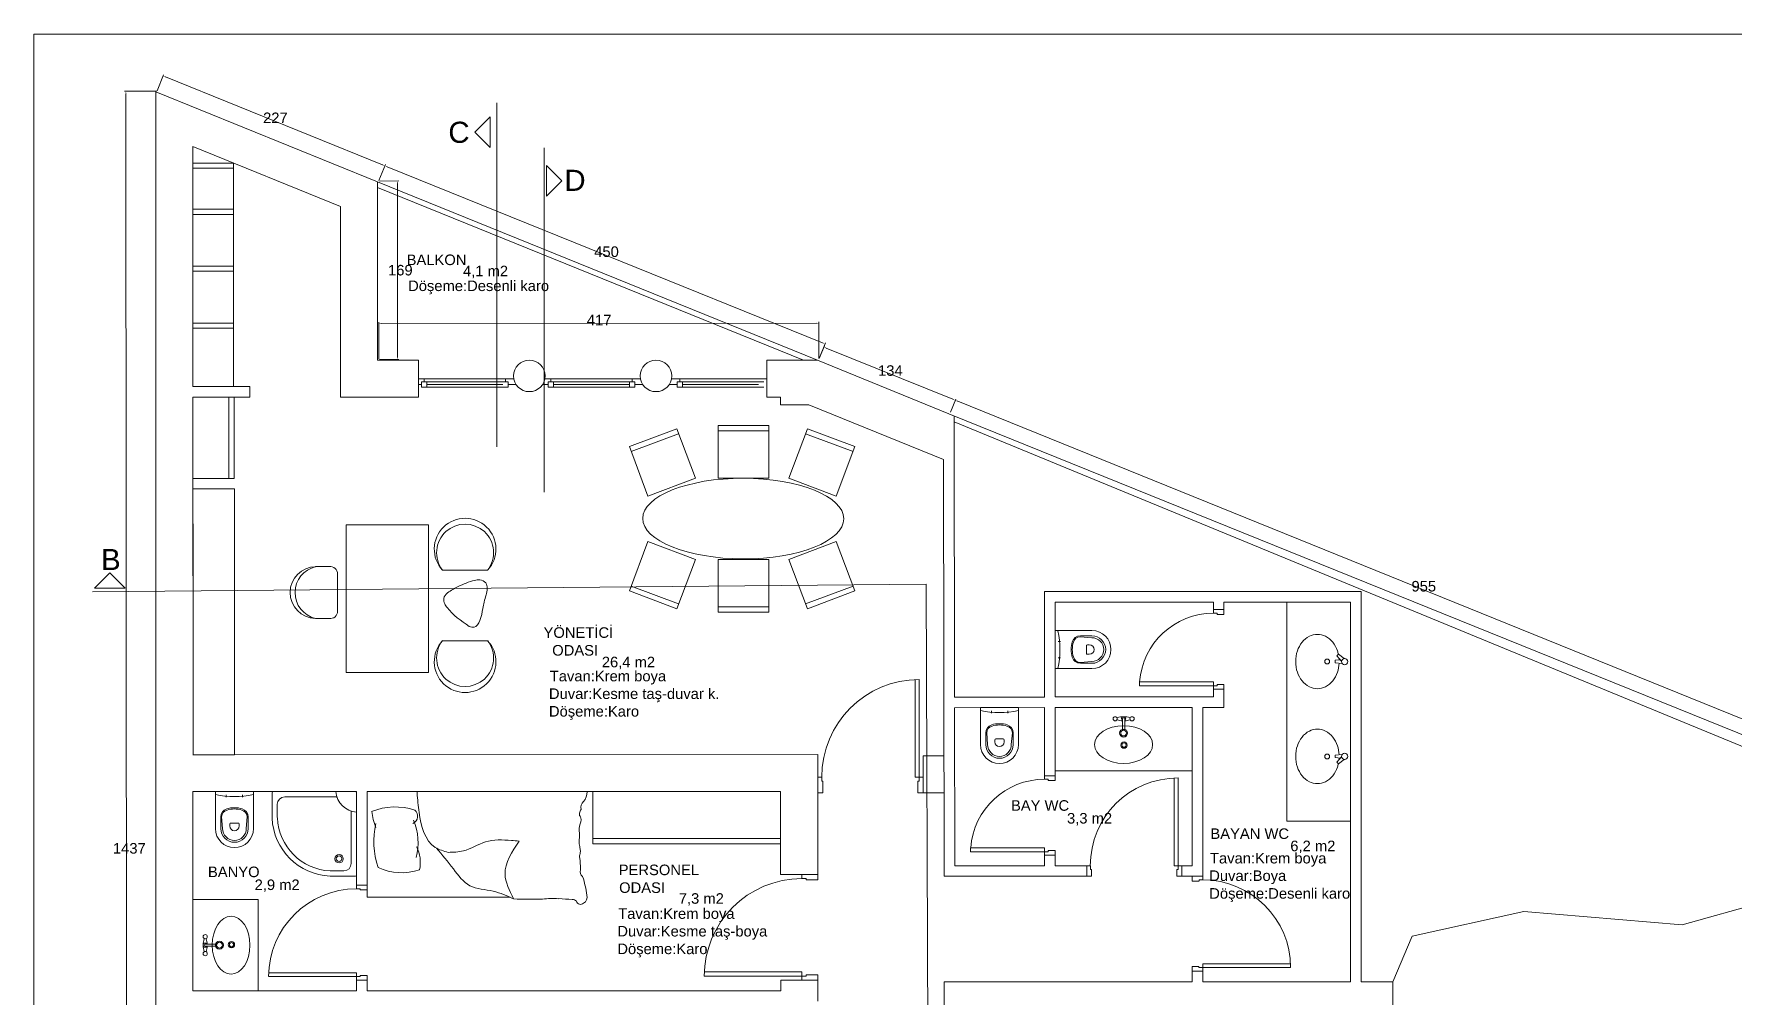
# Model space of a CAD drawing. Header units: inches. Extents: x 3473 to 6569, y -2621 to 2096.
# Drawn here: x 3473 to 5083, y 1185 to 2096 of the extents above; entities that cross this region are included whole.
import ezdxf

# ---------------------------------------------------------------- set-up
doc = ezdxf.new("R2010")
doc.units = ezdxf.units.IN
doc.header["$MEASUREMENT"] = 0
doc.styles.add('Annotative', font='arial.ttf')

msp = doc.modelspace()

# ---------------------------------------------------------------- linework, layer by layer
at = {"color": 7, "lineweight": 0}
for p, q in [((3473.5, 2096), (6560.7, 2096)), ((3473.5, 28.1), (3473.5, 2096)), ((3590.3, 2042.3), (3596.3, 2057.4)), ((3598.2, 2055.3), (3803.6, 1972.1)), ((3589.4, 2041.8), (3559.4, 2041.7)), ((3561.6, 607.7), (3560.6, 2039.2)), ((3589, 2041.3), (3589, 1939.4)), ((3799, 1956.1), (3589, 2041.3)), ((3912.1, 1704.9), (3912.1, 2030.9)), ((3891.2, 2003), (3905.7, 2017.5)), ((3905.7, 2017.5), (3905.7, 1988.5)), ((3905.7, 1988.5), (3891.2, 2003)), ((3624, 1939.4), (3624, 1989.4)), ((3624, 1989.4), (3764, 1932.5)), ((3624, 1989.4), (3764, 1932.5)), ((3956.8, 1662.1), (3956.8, 1988.2)), ((3662.4, 1973.8), (3624, 1973.8)), ((3662.4, 1968.8), (3624, 1968.8)), ((3662.4, 1762), (3662.4, 1973.8)), ((3800.3, 1957.3), (3806.4, 1972.3)), ((3800.3, 1957.3), (3806.4, 1972.3)), ((3808.2, 1970.3), (4220.6, 1803.4)), ((3959.1, 1971.5), (3959.1, 1942.5)), ((3973.6, 1957), (3959.1, 1971.5)), ((3799, 1787), (3799, 1956.1)), ((3799, 1956.1), (4215.8, 1787)), ((3799, 1950.7), (4202.5, 1787)), ((3800.7, 1956.7), (3819, 1956.8)), ((3817.9, 1790.2), (3817.7, 1954.3)), ((3959.1, 1942.5), (3973.6, 1957)), ((3589, 1889.4), (3589, 1939.4)), ((3624, 1889.4), (3624, 1939.4)), ((3764, 1786.4), (3764, 1932.5)), ((3624.1, 1930.1), (3662.4, 1930.1)), ((3624.1, 1925.1), (3662.4, 1925.1)), ((3589, 1889.4), (3589, 1329.3)), ((3624.1, 1762), (3624, 1889.4)), ((3624.1, 1876.2), (3662.4, 1876.2)), ((3624.1, 1871.2), (3662.4, 1871.2)), ((3624.1, 1822.2), (3662.4, 1822.2)), ((3764, 1827.2), (3764, 1752)), ((3800.2, 1788.3), (3800.2, 1823)), ((3802.7, 1821.7), (4214.5, 1822)), ((4217, 1788.5), (4217, 1823.2)), ((3624.1, 1817.2), (3662.4, 1817.2)), ((4217.3, 1788.5), (4223.4, 1803.6)), ((3837.6, 1787), (3799, 1787)), ((3800.8, 1787.7), (3819.1, 1787.7)), ((3837.6, 1752), (3837.6, 1787)), ((4215.8, 1787), (4167.8, 1787)), ((4167.8, 1752), (4167.8, 1787)), ((4215.8, 1787), (4340.2, 1736.1)), ((4217.3, 1788.5), (4222.2, 1800.6)), ((4224, 1798.5), (4343.9, 1750)), ((3678.1, 1762), (3624.1, 1762)), ((3678.1, 1752), (3678.1, 1762)), ((3927.8, 1769.5), (3837.6, 1769.5)), ((3840.6, 1764), (3837.6, 1764)), ((3922.6, 1766.5), (3840.6, 1766.5)), ((3840.6, 1766.5), (3840.6, 1761.5)), ((3922.6, 1761.5), (3840.6, 1761.5)), ((3843.1, 1766.5), (3843.1, 1769.5)), ((3845.6, 1766.5), (3845.6, 1761.5)), ((3917.6, 1764.1), (3845.6, 1764.1)), ((3920.1, 1766.5), (3920.1, 1769.5)), ((3922.6, 1766.5), (3922.6, 1761.5)), ((3922.6, 1764), (3930.2, 1764)), ((3960.6, 1764), (3955.2, 1764)), ((4047.8, 1769.5), (3957.3, 1769.5)), ((4042.6, 1766.5), (3960.6, 1766.5)), ((3960.6, 1766.5), (3960.6, 1761.5)), ((4042.6, 1761.5), (3960.6, 1761.5)), ((3963.1, 1766.5), (3963.1, 1769.5)), ((3965.6, 1766.5), (3965.6, 1761.5)), ((4037.6, 1764.1), (3965.6, 1764.1)), ((4037.6, 1766.5), (4037.6, 1761.5)), ((4040.1, 1766.5), (4040.1, 1769.5)), ((4042.6, 1766.5), (4042.6, 1761.5)), ((4042.6, 1764), (4050.2, 1764)), ((4082.8, 1764), (4075.2, 1764)), ((4167.8, 1769.5), (4077.6, 1769.5)), ((4164.8, 1766.5), (4082.8, 1766.5)), ((4082.8, 1766.5), (4082.8, 1761.5)), ((4164.8, 1761.5), (4082.8, 1761.5)), ((4085.3, 1766.5), (4085.3, 1769.5)), ((4087.8, 1766.5), (4087.8, 1761.5)), ((4159.8, 1764.1), (4087.8, 1764.1)), ((3624.1, 1675), (3624.1, 1752)), ((3624.1, 1752), (3663.1, 1752)), ((3624.3, 1413.3), (3624.1, 1752)), ((3678.1, 1752), (3624.1, 1752)), ((3658.1, 1752), (3658.1, 1675)), ((3663.1, 1752), (3663.1, 1675)), ((3764, 1752), (3837.6, 1752)), ((4167.8, 1752), (4180.8, 1752)), ((4180.8, 1752), (4180.8, 1744.7)), ((4180.8, 1752), (4180.8, 1744.7)), ((4180.8, 1744.7), (4207.4, 1744.7)), ((4180.8, 1744.7), (4207.4, 1744.7)), ((4207.4, 1744.7), (4335.2, 1692.8)), ((4341.6, 1737.7), (4346.7, 1750.2)), ((4341.6, 1737.7), (4346.7, 1750.2)), ((4348.5, 1748.1), (5229.2, 1391.6)), ((4121.5, 1725.2), (4169.5, 1725.2)), ((4121.5, 1725.2), (4121.5, 1675.2)), ((4169.5, 1675.2), (4169.5, 1725.2)), ((6447.6, 884.2), (4340.2, 1736.1)), ((4345.5, 1467.8), (4345.2, 1734.1)), ((6427.7, 870.7), (4345.2, 1728.6)), ((4037.5, 1705.2), (4082.5, 1722)), ((4039.3, 1700.5), (4084.2, 1717.3)), ((4100, 1675.2), (4082.5, 1722)), ((4121.5, 1720.2), (4169.5, 1720.2)), ((4188.6, 1675.2), (4206.2, 1722)), ((4249.4, 1700.5), (4204.4, 1717.3)), ((4251.1, 1705.2), (4206.2, 1722)), ((4037.5, 1705.2), (4055.1, 1658.3)), ((4251.1, 1705.2), (4233.5, 1658.3)), ((4335.7, 1298.1), (4335.2, 1692.8)), ((3663.1, 1675), (3624.1, 1675)), ((3663.1, 1675), (3624.3, 1675)), ((4055.1, 1658.3), (4100, 1675.2)), ((4121.5, 1675.2), (4169.5, 1675.2)), ((4233.5, 1658.3), (4188.6, 1675.2)), ((3663.3, 1665), (3624.1, 1665)), ((3663.3, 1665), (3663.3, 1413.3)), ((3624.3, 1632), (3624.3, 1413.3)), ((3769.3, 1631.1), (3847.2, 1631.1)), ((3769.3, 1491.2), (3769.3, 1631.1)), ((3847.2, 1631.1), (3847.2, 1491.2)), ((4037.5, 1568.4), (4055.1, 1615.2)), ((4055.1, 1615.2), (4100, 1598.3)), ((4233.5, 1615.2), (4188.6, 1598.3)), ((4251.1, 1568.4), (4233.5, 1615.2)), ((4100, 1598.3), (4082.5, 1551.5)), ((4121.5, 1548.3), (4121.5, 1598.3)), ((4121.5, 1598.3), (4169.5, 1598.3)), ((4169.5, 1598.3), (4169.5, 1548.3)), ((4188.6, 1598.3), (4206.2, 1551.5)), ((3530.9, 1571), (3545.4, 1585.5)), ((3545.4, 1585.5), (3559.9, 1571)), ((3753.1, 1591.5), (3740.3, 1591.5)), ((3761.1, 1549.2), (3761.1, 1584.5)), ((3860.6, 1588.2), (3903.2, 1588.2)), ((4318.5, 1574.8), (3529, 1567.7)), ((3559.9, 1571), (3530.9, 1571)), ((4037.5, 1568.4), (4082.5, 1551.5)), ((4039.3, 1573), (4084.2, 1556.2)), ((4249.4, 1573), (4204.4, 1556.2)), ((4251.1, 1568.4), (4206.2, 1551.5)), ((4321.6, 798.5), (4318.5, 1574.8)), ((4430.7, 1467.8), (4430.7, 1567.8)), ((4430.7, 1467.8), (4430.7, 1567.8)), ((4430.7, 1567.8), (4730.7, 1567.8)), ((4730.7, 1567.8), (4730.7, 1198.1)), ((4121.5, 1553.3), (4169.5, 1553.3)), ((4121.5, 1548.3), (4169.5, 1548.3)), ((4440.7, 1468), (4440.7, 1557.8)), ((4440.7, 1557.8), (4590.7, 1557.8)), ((4590.7, 1557.8), (4590.7, 1550.7)), ((4590.7, 1550.7), (4590.7, 1547.3)), ((4600.7, 1550.7), (4590.7, 1550.7)), ((4590.7, 1547.3), (4594.3, 1547.3)), ((4594.3, 1547.3), (4594.3, 1546.2)), ((4594.3, 1546.2), (4600.7, 1546.2)), ((4600.7, 1557.8), (4720.7, 1557.8)), ((4600.7, 1557.8), (4600.7, 1550.7)), ((4600.7, 1546.2), (4600.7, 1550.7)), ((4660.3, 1557.8), (4660.3, 1350.5)), ((4720.7, 1557.8), (4660.3, 1557.8)), ((4720.7, 1557.8), (4720.7, 1198.1)), ((4720.7, 1350.5), (4720.7, 1557.8)), ((3753.1, 1542.3), (3740.1, 1542.4)), ((4440.7, 1512.9), (4440.7, 1530.9)), ((4440.7, 1530.9), (4475.7, 1530.9)), ((3860.6, 1521.3), (3903.2, 1521.3)), ((4443.6, 1520.6), (4446, 1520.6)), ((4464.6, 1525.1), (4475.7, 1524.1)), ((4464.7, 1525.9), (4475.7, 1525.9)), ((4470.4, 1509.4), (4470.4, 1516.4)), ((4473.2, 1517.4), (4471.4, 1517.4)), ((4440.7, 1512.9), (4440.7, 1494.9)), ((4443.6, 1505.1), (4446, 1505.1)), ((4464.6, 1500.7), (4475.7, 1501.7)), ((4464.7, 1499.9), (4475.7, 1499.9)), ((4473.2, 1508.4), (4471.4, 1508.4)), ((4706.1, 1502.7), (4711.1, 1503.1)), ((4706.1, 1502.7), (4706.1, 1500.4)), ((4706.1, 1500.4), (4712.6, 1499.8)), ((4709.4, 1508.6), (4707.8, 1507)), ((4707.8, 1507), (4712.1, 1502)), ((4709.4, 1508.6), (4714.6, 1504.5)), ((3847.2, 1491.2), (3769.3, 1491.2)), ((4308.1, 1392.1), (4308.1, 1484.5)), ((4312.1, 1484.5), (4312.1, 1392.1)), ((4440.7, 1494.9), (4475.7, 1494.9)), ((4520.7, 1478.7), (4520.7, 1482.3)), ((4520.7, 1482.3), (4590.7, 1482.3)), ((4590.7, 1482.3), (4590.7, 1478.7)), ((4430.7, 1467.9), (4345.5, 1467.8)), ((4345.5, 1467.8), (4430.7, 1467.8)), ((4590.7, 1468.1), (4440.7, 1468)), ((4590.7, 1478.7), (4520.7, 1478.7)), ((4590.7, 1475.3), (4590.7, 1478.7)), ((4590.7, 1478.7), (4594.3, 1478.7)), ((4590.7, 1475.3), (4600.7, 1475.3)), ((4590.7, 1475.3), (4590.7, 1468.1)), ((4594.3, 1478.7), (4594.3, 1479.8)), ((4594.3, 1479.8), (4600.7, 1479.8)), ((4600.7, 1479.8), (4600.7, 1475.3)), ((4600.7, 1458.1), (4600.7, 1475.3)), ((4430.7, 1458), (4345.5, 1457.8)), ((4345.7, 1307.9), (4345.5, 1457.8)), ((4370.1, 1457.9), (4370.1, 1422.9)), ((4388.1, 1457.9), (4370.1, 1457.9)), ((4380.4, 1455), (4380.4, 1452.7)), ((4388.1, 1457.9), (4406.1, 1457.9)), ((4395.9, 1455), (4395.9, 1452.7)), ((4406.1, 1457.9), (4406.1, 1422.9)), ((4430.7, 1393.4), (4430.7, 1458)), ((4570.7, 1458.1), (4440.7, 1458)), ((4440.7, 1393.4), (4440.7, 1458)), ((4570.7, 1458), (4440.7, 1458)), ((4440.7, 1398), (4440.7, 1458)), ((4570.7, 1308.1), (4570.7, 1458.1)), ((4570.7, 1398), (4570.7, 1458)), ((4580.7, 1294.7), (4580.7, 1458.1)), ((4580.7, 1458.1), (4600.7, 1458.1)), ((4375.1, 1433.9), (4375.1, 1422.9)), ((4376, 1434), (4376.9, 1422.9)), ((4400.3, 1434), (4399.3, 1422.9)), ((4401.1, 1433.9), (4401.1, 1422.9)), ((4504.7, 1437.7), (4504.7, 1447.3)), ((4506.7, 1447.3), (4506.7, 1437.7)), ((4383.6, 1425.5), (4383.6, 1427.2)), ((4384.6, 1428.2), (4391.6, 1428.2)), ((4392.6, 1425.5), (4392.6, 1427.2)), ((4215.9, 1413.6), (3624, 1413.3)), ((3624.3, 1413.3), (3663.3, 1413.3)), ((4215.9, 1299.7), (4215.9, 1413.6)), ((4315.9, 1377.1), (4315.9, 1412.1)), ((4315.9, 1412.1), (4335.4, 1412.1)), ((4706.1, 1412.8), (4712.6, 1413.5)), ((4706.1, 1410.6), (4706.1, 1412.8)), ((4706.1, 1410.6), (4711.1, 1410.1)), ((4707.8, 1406.2), (4712.1, 1411.3)), ((4709.4, 1404.6), (4707.8, 1406.2)), ((4709.4, 1404.6), (4714.6, 1408.8)), ((4219.7, 1392.1), (4215.9, 1392.1)), ((4219.7, 1388.1), (4219.7, 1392.1)), ((4220.9, 1388.1), (4219.7, 1388.1)), ((4220.9, 1377.1), (4220.9, 1388.1)), ((4312.1, 1392.1), (4308.1, 1392.1)), ((4312.1, 1388.1), (4310.9, 1388.1)), ((4310.9, 1388.1), (4310.9, 1377.1)), ((4315.9, 1392.1), (4312.1, 1392.1)), ((4312.1, 1392.1), (4312.1, 1388.1)), ((4430.7, 1393.4), (4430.7, 1390)), ((4430.7, 1393.4), (4440.7, 1393.4)), ((4430.7, 1390), (4434.3, 1390)), ((4434.3, 1390), (4434.3, 1388.9)), ((4434.3, 1388.9), (4440.7, 1388.9)), ((4570.7, 1398), (4440.7, 1398)), ((4440.7, 1388.9), (4440.7, 1393.4)), ((4553.7, 1308.1), (4553.7, 1391.3)), ((4557.3, 1391.3), (4557.3, 1308.1)), ((3624, 1378.3), (3779, 1378.3)), ((3624, 1378.3), (3624, 1189.7)), ((3645.4, 1378.3), (3645.4, 1343.3)), ((3663.4, 1378.3), (3645.4, 1378.3)), ((3655.6, 1375.4), (3655.6, 1373)), ((3663.4, 1378.3), (3681.4, 1378.3)), ((3671.1, 1375.4), (3671.1, 1373)), ((3681.4, 1378.3), (3681.4, 1343.3)), ((3699, 1377.3), (3699, 1356.3)), ((3757, 1378.3), (3700, 1378.3)), ((3757, 1373.3), (3711, 1373.3)), ((3778, 1378.3), (3757, 1378.3)), ((3759.8, 1373.3), (3757, 1373.3)), ((3779, 1378.3), (3779, 1289.7)), ((3779, 1356.3), (3779, 1377.3)), ((3789, 1378.3), (4180.8, 1378.3)), ((3789, 1378.3), (3789, 1289.7)), ((3789, 1378.3), (3789, 1278.3)), ((3989, 1378.3), (3789, 1378.3)), ((4003, 1378.3), (4003, 1329)), ((4180.8, 1378.3), (4180.8, 1299.7)), ((4215.9, 1377.1), (4220.9, 1377.1)), ((4310.9, 1377.1), (4315.9, 1377.1)), ((4315.9, 1377.1), (4335.4, 1377.1)), ((3650.4, 1354.3), (3650.4, 1343.3)), ((3651.2, 1354.4), (3652.2, 1343.3)), ((3675.5, 1354.4), (3674.6, 1343.3)), ((3676.4, 1354.3), (3676.4, 1343.3)), ((3699, 1356.6), (3699, 1353.6)), ((3704, 1366.3), (3704, 1356.3)), ((3704, 1356.6), (3704, 1353.7)), ((3774, 1356.3), (3774, 1359.1)), ((3774, 1310.3), (3774, 1356.3)), ((3779, 1299.3), (3779, 1356.3)), ((3658.9, 1345.8), (3658.9, 1347.6)), ((3659.9, 1348.6), (3666.9, 1348.6)), ((3667.9, 1345.8), (3667.9, 1347.6)), ((4660.3, 1350.5), (4720.7, 1350.5)), ((3589, 1279.3), (3589, 1329.3)), ((4003, 1334), (4180.8, 1334)), ((4003, 1329), (4180.8, 1329)), ((4360.7, 1321.4), (4360.7, 1325)), ((4360.7, 1325), (4430.7, 1325)), ((4430.7, 1321.4), (4360.7, 1321.4)), ((4430.7, 1308), (4430.7, 1325)), ((4430.7, 1325), (4430.7, 1321.4)), ((4430.7, 1318), (4430.7, 1321.4)), ((4430.7, 1321.4), (4434.3, 1321.4)), ((4434.3, 1321.4), (4434.3, 1322.5)), ((4434.3, 1322.5), (4440.7, 1322.5)), ((4440.7, 1322.5), (4440.7, 1318)), ((4430.7, 1308), (4345.7, 1307.9)), ((4430.7, 1308), (4430.7, 1318)), ((4430.7, 1318), (4440.7, 1318)), ((4440.7, 1308), (4440.7, 1318)), ((4474.2, 1308), (4440.7, 1308)), ((4470.7, 1298.1), (4470.7, 1308)), ((4474.2, 1304.6), (4474.2, 1308.1)), ((4475.2, 1304.6), (4474.2, 1304.6)), ((4475.2, 1298.1), (4475.2, 1304.5)), ((4553.7, 1308.1), (4557.3, 1308.1)), ((4557.3, 1304.5), (4556.2, 1304.5)), ((4556.2, 1304.5), (4556.2, 1298.1)), ((4570.7, 1308.1), (4557.3, 1308.1)), ((4557.3, 1308.1), (4557.3, 1304.5)), ((4560.7, 1308.1), (4560.7, 1298.1)), ((4560.7, 1308.1), (4560.7, 1298.1)), ((3754, 1298.3), (3757, 1298.3)), ((3754.1, 1303.3), (3757, 1303.3)), ((3757, 1303.3), (3767, 1303.3)), ((3757, 1298.3), (3778, 1298.3)), ((3779, 1289.7), (3789, 1289.7)), ((3779, 1289.7), (3779, 1286.3)), ((3789, 1289.7), (3779, 1289.7)), ((3789, 1285.2), (3789, 1289.7)), ((3789, 1289.7), (3789, 1285.2)), ((4180.8, 1299.7), (4215.9, 1299.7)), ((4200.9, 1295.9), (4200.9, 1299.7)), ((4204.9, 1295.9), (4200.9, 1295.9)), ((4204.9, 1294.7), (4204.9, 1295.9)), ((4215.9, 1294.7), (4204.9, 1294.7)), ((4215.9, 1299.7), (4215.9, 1294.7)), ((4335.7, 1298.1), (4475.2, 1298.1)), ((4470.7, 1298.1), (4475.2, 1298.1)), ((4556.2, 1298.1), (4570.7, 1298.1)), ((4556.2, 1298.1), (4560.7, 1298.1)), ((4570.7, 1293.6), (4570.7, 1298.1)), ((4570.7, 1298.1), (4570.7, 1293.6)), ((4570.7, 1298.1), (4580.7, 1298.1)), ((4570.7, 1293.6), (4577.1, 1293.6)), ((4577.2, 1293.6), (4577.2, 1294.7)), ((4577.2, 1294.7), (4580.7, 1294.7)), ((4580.7, 1298.1), (4580.7, 1294.7)), ((3589, 1279.3), (3589, 849.7)), ((3624, 1276.1), (3624, 1189.7)), ((3685.8, 1276.1), (3624, 1276.1)), ((3685.8, 1276.1), (3685.8, 1189.7)), ((3782.6, 1286.3), (3779, 1286.3)), ((3782.6, 1285.2), (3782.6, 1286.3)), ((3789, 1285.2), (3782.6, 1285.2)), ((3789, 1278.3), (3924.5, 1278.3)), ((5034.7, 1252.2), (5111.5, 1273.7)), ((4779.1, 1241.4), (4884.9, 1264.9)), ((4884.9, 1264.9), (5034.7, 1252.2)), ((4760.7, 1198.1), (4779.1, 1241.4)), ((3635.7, 1233.9), (3645.4, 1233.9)), ((3645.4, 1231.9), (3635.7, 1231.9)), ((4200.9, 1207.5), (4108.5, 1207.5)), ((4200.9, 1203.5), (4200.9, 1207.5)), ((4570.7, 1198.1), (4570.7, 1212.6)), ((4577.1, 1212.6), (4570.7, 1212.6)), ((4570.7, 1212.6), (4570.7, 1208.1)), ((4570.7, 1212.6), (4570.7, 1208.1)), ((4580.7, 1208.1), (4570.7, 1208.1)), ((4577.1, 1211.6), (4577.1, 1212.6)), ((4580.7, 1211.6), (4577.1, 1211.6)), ((4580.7, 1198.1), (4580.7, 1215.2)), ((4580.7, 1211.6), (4580.7, 1215.2)), ((4580.7, 1215.2), (4663.9, 1215.2)), ((4580.7, 1215.2), (4580.7, 1208.1)), ((4580.7, 1208.1), (4580.7, 1211.6)), ((4663.9, 1211.6), (4580.7, 1211.6)), ((3779, 1206.7), (3695.9, 1206.7)), ((3695.9, 1203.1), (3779, 1203.1)), ((3779, 1203.1), (3779, 1206.7)), ((3779, 1206.7), (3779, 1199.7)), ((3779, 1199.7), (3779, 1203.1)), ((3779, 1203.1), (3782.6, 1203.1)), ((3779, 1199.7), (3779, 1189.7)), ((3779, 1199.7), (3789, 1199.7)), ((3779, 1199.7), (3789, 1199.7)), ((3782.6, 1203.1), (3782.6, 1204.2)), ((3782.6, 1204.2), (3789, 1204.2)), ((3789, 1204.2), (3789, 1199.7)), ((3789, 1204.2), (3789, 1199.7)), ((3789, 1199.7), (3789, 1189.7)), ((4108.5, 1203.5), (4200.9, 1203.5)), ((4180.9, 1189.7), (4180.9, 1199.7)), ((4180.9, 1199.7), (4215.9, 1199.7)), ((4200.9, 1199.7), (4200.9, 1203.5)), ((4200.9, 1203.5), (4204.9, 1203.5)), ((4204.9, 1203.5), (4204.9, 1204.7)), ((4204.9, 1204.7), (4215.9, 1204.7)), ((4215.9, 1204.7), (4215.9, 1199.7)), ((4215.9, 1199.7), (4215.9, 1179.7)), ((4335.7, 854.4), (4335.7, 1198.1)), ((4335.7, 775.7), (4335.7, 1198.1)), ((4335.7, 1198.1), (4570.7, 1198.1)), ((4335.7, 775.7), (4335.7, 1198.1)), ((4580.7, 1198.1), (4720.7, 1198.1)), ((4730.7, 1198.1), (4760.7, 1198.1)), ((4760.7, 1198.1), (4760.7, 630.7)), ((4760.7, 1198.1), (4760.7, 1198.1)), ((3684, 1189.7), (3624, 1189.7)), ((3779, 1189.7), (3624, 1189.7)), ((4180.9, 1189.7), (3789, 1189.7))]:
    msp.add_line(p, q, dxfattribs=at)
for centre, radius in [((3942.7, 1772.1), 14.9), ((4062.7, 1772.1), 14.9), ((4698.5, 1501.6), 2.29), ((4715.1, 1501.5), 3), ((4497.7, 1447.3), 2), ((4513.7, 1447.3), 2), ((4506.1, 1422.4), 3), ((4506.1, 1422.4), 2), ((4698.5, 1411.6), 2.29), ((4715.1, 1411.7), 3), ((3762.5, 1314.8), 4), ((3762.5, 1314.8), 2.6), ((3635.7, 1240.9), 2), ((3635.7, 1224.9), 2), ((3660.6, 1233.3), 3), ((3660.6, 1233.3), 2)]:
    msp.add_circle(centre, radius, dxfattribs=at)
for centre, radius, start, end in [((3881.9, 1608.1), 29.2, 317.015, 222.985), ((3881.9, 1604.7), 27, 322.3183, 217.6817), ((3740.6, 1566.9), 24.5, 90.6619, 268.8687), ((3746, 1566.9), 25.2, 102.8839, 256.6066), ((3754.1, 1584.5), 7, 359.9996, 97.8867), ((3754.1, 1549.2), 7, 262.1126, 359.9996), ((4590.7, 1477.3), 70, 90, 175.904), ((4361.4, 1512.9), 84, 347.7012, 12.2988), ((4475.7, 1512.9), 18, 0, 90), ((3881.9, 1501.4), 29.2, 137.015, 42.985), ((3881.9, 1504.9), 27, 142.3183, 37.6817), ((4480.9, 1512.9), 25, 162.8954, 180), ((4464.7, 1517.9), 8, 90, 162.8954), ((4480.9, 1512.9), 23.8, 162.8954, 180), ((4464.8, 1518.3), 6.8, 91.159, 166.1933), ((4471.4, 1516.4), 1, 90, 180), ((4473.2, 1512.9), 4.5, 0, 90), ((4475.7, 1512.9), 13, 0, 90), ((4475.7, 1512.9), 11.2, 0, 90), ((4695.2, 1503.4), 26.2, 141.3764, 161.6886), ((4691.6, 1506.3), 21.6, 117.404, 141.3764), ((4689.3, 1510.7), 16.6, 90.0003, 117.404), ((4689.3, 1510.7), 16.6, 62.5966, 90.0003), ((4687, 1506.3), 21.6, 38.6242, 62.5966), ((4683.4, 1503.4), 26.2, 18.312, 38.6242), ((4480.9, 1512.9), 25, 180, 197.1046), ((4464.7, 1507.9), 8, 197.1046, 270), ((4480.9, 1512.9), 23.8, 180, 197.1046), ((4464.8, 1507.5), 6.8, 193.8067, 268.841), ((4471.4, 1509.4), 1, 180, 270), ((4473.2, 1512.9), 4.5, 270, 0), ((4475.7, 1512.9), 18, 270, 0), ((4475.7, 1512.9), 13, 270, 0), ((4475.7, 1512.9), 11.2, 270, 0), ((4700.9, 1501.5), 32.2, 161.6886, 180.0003), ((4700.9, 1501.5), 32.2, 180.0003, 198.312), ((4677.7, 1501.5), 32.2, 12.2399, 18.312), ((4677.7, 1501.5), 32.2, 341.6886, 357.3366), ((4677.7, 1501.5), 32.2, 2.632, 5.7559), ((4695.2, 1499.7), 26.2, 198.312, 218.6242), ((4691.6, 1496.8), 21.6, 218.6242, 242.5966), ((4687, 1496.8), 21.6, 297.404, 321.3764), ((4683.4, 1499.7), 26.2, 321.3764, 341.6886), ((4689.3, 1492.4), 16.6, 242.5966, 270.0003), ((4689.3, 1492.4), 16.6, 270.0003, 297.404), ((4388.1, 1537.2), 84, 257.7012, 282.2988), ((4505.7, 1430.8), 18.5, 71.0754, 108.9246), ((4505.7, 1447.3), 2, 300, 240), ((4383.1, 1433.9), 8, 107.1046, 180), ((4382.8, 1433.8), 6.8, 103.8067, 178.841), ((4388.1, 1417.7), 25, 90, 107.1046), ((4388.1, 1417.7), 23.8, 90, 107.1046), ((4388.1, 1417.7), 25, 72.8954, 90), ((4388.1, 1417.7), 23.8, 72.8954, 90), ((4393.5, 1433.8), 6.8, 1.159, 76.1933), ((4393.1, 1433.9), 8, 0, 72.8954), ((4505.7, 1463.8), 18.5, 251.0754, 266.9014), ((4505.7, 1447.3), 1, 0, 180), ((4505.7, 1437.7), 1, 180, 0), ((4505.7, 1463.8), 18.5, 273.0986, 288.9246), ((4691.6, 1416.5), 21.6, 117.4034, 141.3758), ((4689.3, 1420.9), 16.6, 89.9997, 117.4034), ((4689.3, 1420.9), 16.6, 62.596, 89.9997), ((4687, 1416.5), 21.6, 38.6236, 62.596), ((4388.1, 1422.9), 18, 180, 270), ((4388.1, 1422.9), 13, 180, 270), ((4388.1, 1422.9), 11.2, 180, 270), ((4384.6, 1427.2), 1, 90, 180), ((4388.1, 1425.5), 4.5, 180, 270), ((4388.1, 1425.5), 4.5, 270, 0), ((4388.1, 1422.9), 18, 270, 0), ((4388.1, 1422.9), 11.2, 270, 0), ((4388.1, 1422.9), 13, 270, 0), ((4391.6, 1427.2), 1, 0, 90), ((4700.9, 1411.7), 32.2, 161.688, 179.9997), ((4695.2, 1413.6), 26.2, 141.3758, 161.688), ((4683.4, 1413.6), 26.2, 18.3114, 38.6236), ((4677.7, 1411.7), 32.2, 2.6634, 18.3114), ((4700.9, 1411.7), 32.2, 179.9997, 198.3114), ((4695.2, 1409.8), 26.2, 198.3114, 218.6236), ((4683.4, 1409.8), 26.2, 321.3758, 341.688), ((4677.7, 1411.7), 32.2, 341.688, 347.7601), ((4677.7, 1411.7), 32.2, 354.2441, 357.368), ((4430.7, 1320), 70, 90, 175.904), ((4691.6, 1406.9), 21.6, 218.6236, 242.596), ((4689.3, 1402.5), 16.6, 242.596, 269.9997), ((4689.3, 1402.5), 16.6, 269.9997, 297.4034), ((4687, 1406.9), 21.6, 297.4034, 321.3758), ((3646.2, 1375.1), 0.8, 150, 180), ((3663.4, 1457.6), 84, 257.7012, 282.2988), ((3680.6, 1375.1), 0.8, 0, 30), ((3700, 1377.3), 1, 90, 180), ((3711, 1366.3), 7, 90, 180), ((3780.5, 1379.8), 21, 184.0273, 265.9727), ((3759.8, 1372.3), 1, 19.8627, 90), ((3778, 1377.3), 1, 0, 90), ((3998.3, 1363.5), 6.78, 128.0054, 196.9719), ((3980.4, 1379.4), 17.3, 322.4847, 356.3254), ((3658.4, 1354.3), 8, 107.1046, 180), ((3658, 1354.2), 6.8, 103.8067, 178.841), ((3663.4, 1338.1), 25, 90, 107.1046), ((3663.4, 1338.1), 23.8, 90, 107.1046), ((3663.4, 1338.1), 25, 72.8954, 90), ((3663.4, 1338.1), 23.8, 72.8954, 90), ((3668.7, 1354.2), 6.8, 1.159, 76.1933), ((3668.4, 1354.3), 8, 0, 72.8954), ((3756.6, 1355.8), 57.6, 182.5578, 267.4422), ((3756.6, 1355.8), 52.6, 182.5578, 267.3235), ((3773, 1359.1), 1, 0, 70.1373), ((3815.7, 1303.7), 60.1, 72.039, 111.8014), ((3855.4, 1367.5), 62.5, 187.3905, 201.7599), ((3829.5, 1355.1), 7.46, 292.6485, 50.1411), ((3997.7, 1356.8), 7.5, 141.2198, 170.7335), ((3663.4, 1343.3), 18, 180, 270), ((3663.4, 1343.3), 13, 180, 270), ((3663.4, 1343.3), 11.2, 180, 270), ((3659.9, 1347.6), 1, 90, 180), ((3663.4, 1345.8), 4.5, 180, 270), ((3663.4, 1345.8), 4.5, 270, 0), ((3663.4, 1343.3), 18, 270, 0), ((3663.4, 1343.3), 11.2, 270, 0), ((3663.4, 1343.3), 13, 270, 0), ((3666.9, 1347.6), 1, 0, 90), ((3869.7, 1331.2), 74.3, 166.8622, 199.3737), ((3780.8, 1329.6), 56.6, 345.8811, 22.6504), ((3808, 1311.1), 31.5, 347.7166, 28.2838), ((3767, 1310.3), 7, 270, 0), ((3821.9, 1352.8), 51.3, 244.2434, 289.209), ((3996.2, 1302.3), 5.36, 160.0341, 235.6674), ((3778, 1299.3), 1, 270, 0), ((3899.7, 1267), 98.5, 7.722, 18.2872), ((3944.6, 1711.2), 434.8, 267.7849, 271.3927), ((3964.8, 1202.8), 74.3, 85.617, 97.4508), ((3983.7, 1397.8), 121.5, 263.7708, 269.8437), ((3983.5, 1270.8), 5.49, 43.5595, 91.2474), ((3991.1, 1275.3), 3.77, 191.9517, 318.462), ((3991.4, 1278.4), 6.18, 294.4581, 16.8611), ((3652.2, 1232.9), 18.5, 161.0754, 198.9246), ((3635.7, 1232.9), 2, 30, 330), ((3635.7, 1232.9), 1, 90, 270), ((3619.2, 1232.9), 18.5, 3.0986, 18.9246), ((3619.2, 1232.9), 18.5, 341.0754, 356.9014), ((3645.4, 1232.9), 1, 270, 90)]:
    msp.add_arc(centre, radius, start, end, dxfattribs=at)
msp.add_ellipse((4145.4, 1637), major_axis=(95.2, -0.2), ratio=0.401092, dxfattribs=at)
for centre, major_axis, ratio, start_param, end_param in [((4312.1, 1392.1), (0, -92.4), 1, 3.14158, 4.712376), ((4505.7, 1422.9), (-27.5, 0), 0.649852, 3.141593, 9.424778), ((4505.7, 1433.8), (2.65, 2.65), 1, 5.497787, 11.780972), ((4505.7, 1433.8), (-1.94, 1.94), 1, 3.926991, 10.210176), ((4557.3, 1308.1), (0, 83.2), 1, -0.000049, 1.570747), ((4580.7, 1211.6), (83.2, 0), 1, -0.000049, 1.570747), ((3660.2, 1232.9), (0, -27.5), 0.649852, 3.141593, 9.424778), ((3649.2, 1232.9), (-2.65, 2.65), 1, 5.497787, 11.780972), ((3649.2, 1232.9), (-1.94, -1.94), 1, 3.926991, 10.210176)]:
    msp.add_ellipse(centre, major_axis=major_axis, ratio=ratio, start_param=start_param, end_param=end_param, dxfattribs=at)
at = {"color": 7, "lineweight": 0, "extrusion": (0, 0, -1)}
for centre, major_axis, start_param, end_param in [((4200.9, 1203.5), (92.4, 0), 3.14158, 4.712376), ((3779, 1203.1), (-83.2, 0), -0.000049, 1.570747)]:
    msp.add_ellipse(centre, major_axis=major_axis, ratio=1, start_param=start_param, end_param=end_param, dxfattribs=at)
at = {"color": 7, "lineweight": 0}
for points in [[(3885.9, 1534.9), (3890.4, 1534.1), (3895.9, 1540.4), (3898.6, 1551.7), (3901.7, 1564.6), (3901.5, 1576), (3895.8, 1578.9), (3890.9, 1578.4), (3875.4, 1572.6), (3865.3, 1566.5), (3861.7, 1561.4), (3862.6, 1556.2), (3864.8, 1552.7), (3885.9, 1534.9)], [(3836.4, 1376.9), (3836.7, 1378.3)], [(3836.4, 1376.9), (3838.3, 1358.6), (3853.6, 1325.5), (3866, 1320.8)], [(3990.3, 1358), (3990.2, 1356.6), (3991.6, 1353.5), (3990.3, 1345.7), (3990.2, 1336.8), (3990, 1328.8), (3990.9, 1324), (3991, 1320.7), (3990.3, 1316.4), (3990.6, 1314.5), (3991, 1309.7), (3991.3, 1305.4), (3991.2, 1304.2)], [(3927.8, 1276.7), (3908.6, 1284), (3886.4, 1289.2), (3870.8, 1305.1), (3854.8, 1324.9)], [(3866, 1320.8), (3880.3, 1322.2), (3901.2, 1330.7), (3925.7, 1332.1), (3933, 1331.5)], [(3933, 1331.5), (3919.7, 1300.3), (3927.8, 1276.7)]]:
    msp.add_spline(points, degree=3, dxfattribs=at)
for points in [[(3598.4, 2055.7), (3598, 2054.9), (3595.9, 2056.2)], [(3561, 2039.2), (3560.2, 2039.2), (3560.6, 2041.7)], [(3803.8, 1972.5), (3803.5, 1971.7), (3805.9, 1971.2)], [(3808.4, 1970.6), (3808.1, 1969.9), (3805.9, 1971.2)], [(3818.2, 1954.3), (3817.3, 1954.3), (3817.7, 1956.8)], [(3802.7, 1822.1), (3802.7, 1821.3), (3800.2, 1821.7)], [(4214.5, 1822.4), (4214.5, 1821.6), (4217, 1822)], [(4220.7, 1803.7), (4220.4, 1803), (4222.9, 1802.4)], [(3818.3, 1790.2), (3817.4, 1790.2), (3817.9, 1787.7)], [(4224.2, 1798.9), (4223.9, 1798.1), (4221.7, 1799.4)], [(4344.1, 1750.3), (4343.7, 1749.6), (4346.2, 1749)], [(4348.7, 1748.5), (4348.4, 1747.7), (4346.2, 1749)]]:
    msp.add_solid(points, dxfattribs=at)

# ---------------------------------------------------------------- texts
at = {"color": 7, "style": 'Annotative'}
for s, height, p in [('227', 10, (3690.5, 2011.6)), ('C', 20, (3866, 1992.9)), ('D', 20, (3975.9, 1947.4)), ('450', 10, (4004.2, 1884.8)), ('169', 10, (3808.9, 1867.3)), ('4,1 m2', 10, (3879.9, 1866.5)), ('Döşeme:Desenli karo', 10, (3827.9, 1852.5)), ('417', 10, (3997.2, 1820)), ('134', 10, (4273.1, 1772.2)), ('955', 10, (4778.4, 1567.9)), ('26,4 m2', 10, (4011.4, 1496.1)), ('Tavan:Krem boya', 10, (3962.1, 1482.8)), ('Duvar:Kesme taş-duvar k.', 10, (3961.3, 1466.1)), ('Döşeme:Karo', 10, (3961.3, 1449.4)), ('3,3 m2', 10, (4452.1, 1348.1)), ('1437', 10, (3548.3, 1319.6)), ('Tavan:Krem boya', 10, (4587.5, 1310.3)), ('6,2 m2', 10, (4663.6, 1321.9)), ('BANYO', 10, (3638.3, 1297.3)), ('2,9 m2', 10, (3682.5, 1285.1)), ('Duvar:Boya', 10, (4586.8, 1293.7)), ('7,3 m2', 10, (4084.3, 1272.1)), ('Döşeme:Desenli karo', 10, (4586.8, 1276.9)), ('Tavan:Krem boya', 10, (4026.9, 1257.8)), ('Duvar:Kesme taş-boya', 10, (4026.1, 1241.1)), ('Döşeme:Karo', 10, (4026.1, 1224.4))]:
    msp.add_text(s, height=height, dxfattribs=at).set_placement(p)
at = {"color": 7, "lineweight": 0, "style": 'Annotative'}
for s, height, p in [('BALKON', 10, (3826.5, 1877.1)), ('B', 20, (3537, 1588.2)), ('YÖNETİCİ', 10, (3956.2, 1524)), ('ODASI', 10, (3964.4, 1507.2)), ('BAY WC', 10, (4399, 1360.2)), ('BAYAN WC', 10, (4587.9, 1333.5)), ('PERSONEL', 10, (4027.4, 1299.2)), ('ODASI', 10, (4027.8, 1282.4))]:
    msp.add_text(s, height=height, dxfattribs=at).set_placement(p)

doc.saveas('drawing.dxf')
